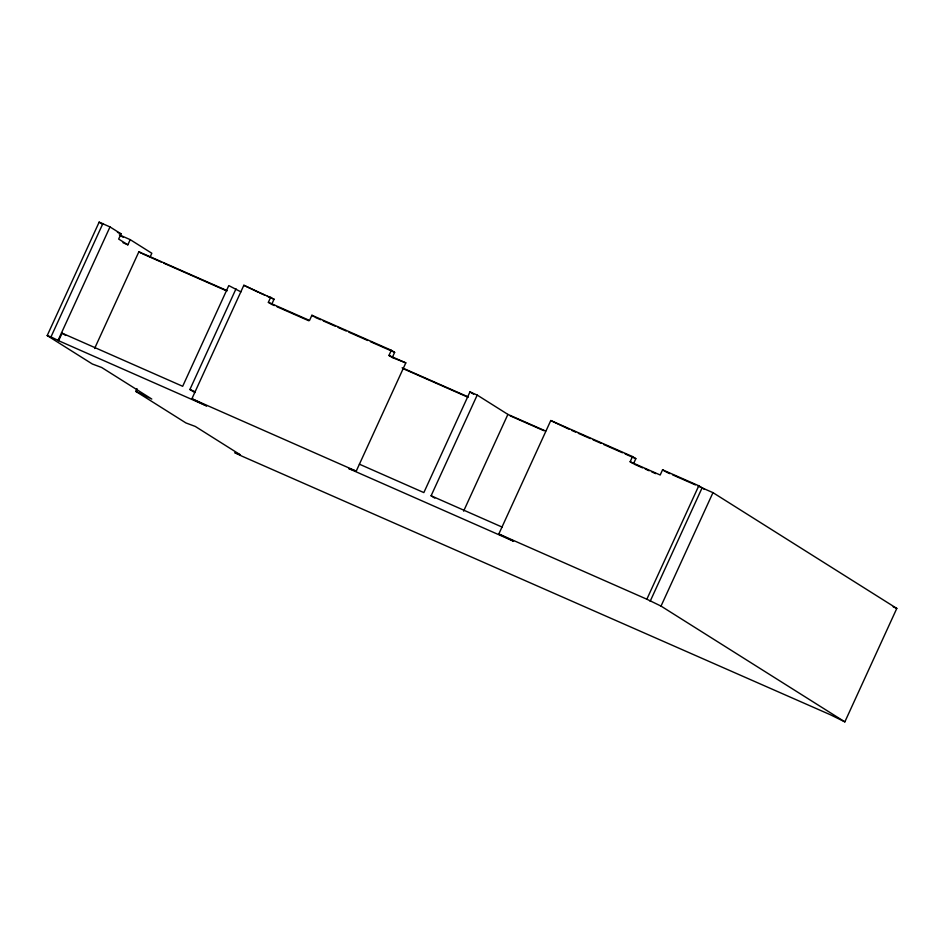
<?xml version="1.0" encoding="UTF-8"?>
<svg xmlns="http://www.w3.org/2000/svg" width="944" height="944" viewBox="0 0 944 944"><rect width="100%" height="100%" fill="white"/><g stroke="black" fill="none" stroke-linecap="round" stroke-linejoin="round"><path stroke-width="1.42" d="M137.033 388.704L135.806 391.382L151.795 399.052L101.692 367.499L92.335 364.006L47.2 335.58L99.144 222.135L110 226.926L121.044 233.876L118.673 239.056L127.841 244.826L130.213 239.646L119.345 234.855M47.2 335.58L50.976 336.925L102.92 223.48M274.338 305.573L271.683 304.393L274.055 299.213L243.847 285.277L191.915 398.734L206.642 405.955L58.611 340.713L58.068 340.371L110 226.926M58.611 340.713L62.08 333.149L182.676 386.297L228.778 285.595L240.932 291.873M94.589 348.513L138.874 251.777L227.315 290.752M149.978 257.275L151.819 253.252L130.213 239.646M194.83 392.586L189.909 389.494L236.024 288.781M271.683 304.393L268.367 302.316L270.739 297.136M633.459 463.834L635.831 458.654L632.515 456.566L550.765 420.54L498.821 533.985L513.548 541.207L349.233 468.79L348.678 468.448L356.23 471.15L405.802 362.874L392.267 357.54L394.639 352.36L391.335 350.271L311.898 315.272L309.526 320.453L268.367 302.316M392.267 357.54L388.963 355.451L391.335 350.271M545.679 431.054L507.896 414.404L477.204 395.076L469.959 391.89L423.856 492.591L359.404 464.188M434.783 498.102L431.101 495.777L477.204 395.076M463.61 511.141L507.896 414.404M632.35 463.138L630.144 461.746L632.515 456.566M704.59 489.417L698.784 485.771L662.57 469.817L660.198 474.997L630.144 461.746M698.076 486.089L712.968 492.65L896.8 608.42L844.856 721.865L661.024 606.095L646.852 599.216L698.784 485.771M650.156 601.304L702.1 487.859M661.024 606.095L712.968 492.65M259.364 292.746L264.709 295.094M267.376 296.274L274.055 299.213M315.213 317.349L320.594 319.733M323.285 320.913L335.403 326.258M338.094 327.438L346.177 331.002M348.867 332.194L367.723 340.501M370.414 341.681L394.639 352.36M568.949 429.178L550.765 420.54M571.627 430.358L575.639 432.128M578.318 433.308L590.354 438.606M593.033 439.786L601.057 443.326M603.723 444.506L622.45 452.754M625.129 453.934L635.831 458.654M665.886 471.894L669.91 473.676M672.588 474.856L695.398 484.897M117.422 232.283L121.044 233.876M388.963 355.451L405.802 362.874M276.993 306.741L308.853 320.783M634.769 464.413L642.604 467.87M645.224 469.015L649.142 470.749M651.749 471.894L655.679 473.628M123.015 242.702L127.841 244.826M402.144 367.806L468.271 396.94M142.426 253.759L161.188 262.031M163.867 263.211L225.498 290.374M403.005 368.597L467.776 397.141M510.102 415.797L543.838 430.665M893.177 606.827L896.8 608.42M189.909 389.494L195.302 391.866M431.101 495.777L502.243 527.141M191.915 398.734L356.23 471.15M498.821 533.985L646.852 599.216M844.856 721.865L830.13 714.643L241.9 456.141L234.808 452.707L240.401 454.855L195.266 426.428L185.909 422.936L135.806 391.382M243.847 285.277L258.031 292.156M50.976 336.925L58.068 340.371M662.57 469.817L664.777 471.198M469.959 391.89L473.64 394.203M311.898 315.272L314.104 316.665M99.144 222.135L102.825 224.448M120.596 235.646L123.086 237.215M138.874 251.777L141.093 253.169M61.525 332.807L65.761 335.474"/></g></svg>
